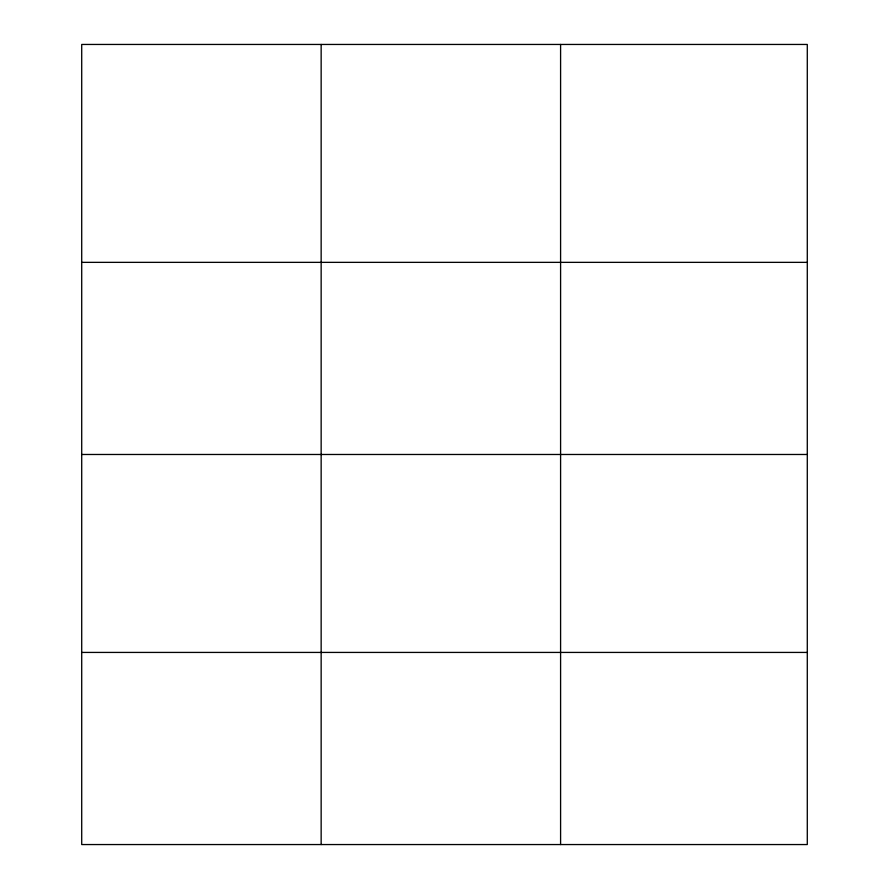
<?xml version="1.0" encoding="UTF-8"?>
<svg xmlns="http://www.w3.org/2000/svg" width="889" height="889" viewBox="0 0 889 889"><rect width="100%" height="100%" fill="white"/><g stroke="black" fill="none" stroke-linecap="round" stroke-linejoin="round"><path stroke-width="1.33" d="M807.29 454.479L807.29 44.45L81.71 44.45L81.71 844.55L807.29 844.55L807.29 454.479L81.71 454.479M81.71 262.355L807.29 262.355M81.71 652.426L807.29 652.426M560.592 44.45L560.592 844.55M321.151 44.45L321.151 844.55"/></g></svg>
